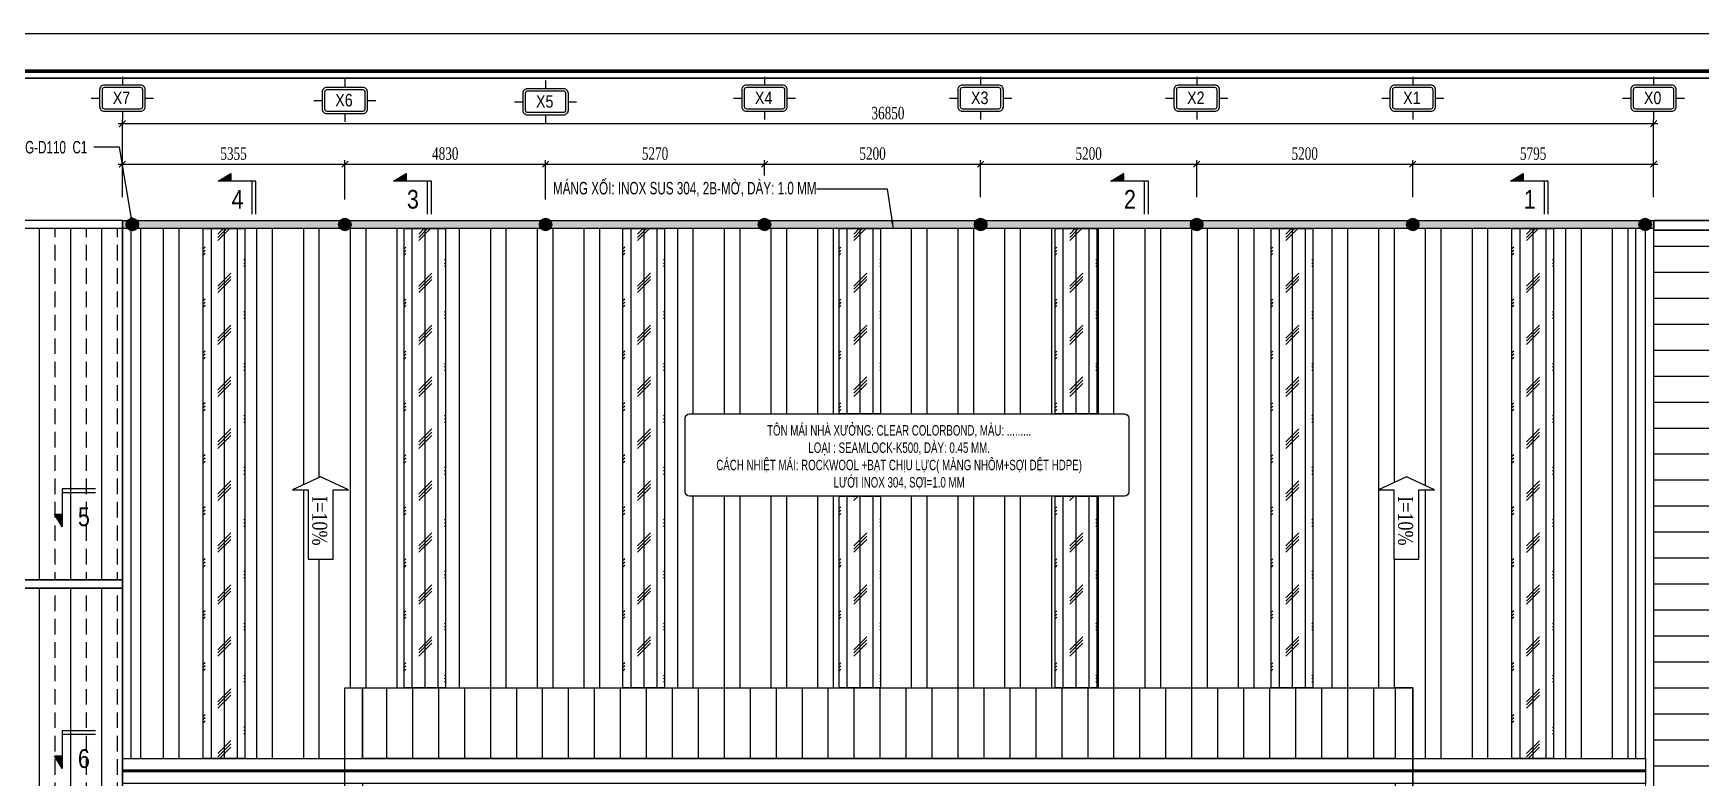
# Model space of a CAD drawing. Header units: inches. Extents: x 315041 to 662841, y -45540 to -35018.
# Drawn here: x 331453.5 to 331854.8, y -35811.3 to -35632.2 of the extents above; entities that cross this region are included whole.
import ezdxf
from ezdxf.enums import TextEntityAlignment as Align

# ---------------------------------------------------------------- set-up
doc = ezdxf.new("R2010")
doc.units = ezdxf.units.IN
doc.header["$MEASUREMENT"] = 0
for name, color, linetype in [('2', 2, 'Continuous'), ('3', 3, 'Continuous'), ('7', 7, 'Continuous'), ('8', 8, 'Continuous'), ('BAO KHUNG', 31, 'Continuous'), ('CAUTAO', 7, 'Continuous'), ('flashing', 6, 'Continuous'), ('ROOFING', 4, 'Continuous'), ('XRF-A-RF PLAN$0$TITLE-TEXT', 130, 'Continuous'), ('XRF-A-RF PLAN$0$TL-Roof', 60, 'Continuous')]:
    doc.layers.add(name, color=color, linetype=linetype)
doc.layers.add('XRF-A-RF PLAN$0$TL- Brick wall', color=132, linetype='Continuous', lineweight=15)
doc.layers.add('XRF-A-RF PLAN$0$TL-layout', color=140, linetype='Continuous', lineweight=15)
doc.styles.add('hx2', font='VHARIALN.TTF')
doc.styles.add('ST1', font='times.ttf', dxfattribs={"width": 0.7})
doc.styles.add('ST1H', font='vnshxh.shx', dxfattribs={"width": 0.7})
doc.styles.add('vntimeh.shx', font='vntimeh.shx', dxfattribs={"width": 0.8, "bigfont": 'bigfont.shx'})
doc.dimstyles.new('100', dxfattribs={"dimtxt": 3, "dimasz": 1.5, "dimexe": 1, "dimexo": 0, "dimgap": 1, "dimtad": 1, "dimdec": 0, "dimlfac": 100, "dimzin": 0, "dimdsep": 46, "dimtxsty": 'ST1', "dimblk": 'OBLIQUE', "dimcen": 1, "dimdle": 1, "dimclrd": 8, "dimclre": 8, "dimclrt": 3, "dimadec": 0, "dimazin": 0, "dimtfac": 1, "dimtdec": 0, "dimtix": 1, "dimtmove": 1, "dimatfit": 3, "dimfxl": 0, "dimtfill": 1, "dimtolj": 1, "dimtzin": 0, "dimlwd": -1, "dimlwe": -1, "dimarcsym": 1})
doc.dimstyles.new('3', dxfattribs={"dimtxt": 3.5, "dimasz": 1.8, "dimexe": 1, "dimexo": 0, "dimgap": 1, "dimtad": 1, "dimdec": 0, "dimlfac": 3, "dimzin": 0, "dimdsep": 46, "dimtxsty": 'ST1H', "dimblk": 'OBLIQUE', "dimcen": 1, "dimdle": 1, "dimclrd": 8, "dimclre": 8, "dimclrt": 3, "dimadec": 0, "dimazin": 0, "dimtfac": 1, "dimtdec": 0, "dimtix": 1, "dimtofl": 0, "dimtmove": 1, "dimatfit": 3, "dimfxl": 0.18, "dimtolj": 1, "dimtzin": 0, "dimlwd": -1, "dimlwe": -1, "dimarcsym": 1})
pattern_1 = [(90, (7057.31, 3085.302), (-11.25, 2e-15), []), (90, (7061.06, 3089.052), (-11.25, 2e-15), [])]
pattern_2 = [(315, (-2846.55065, 14.311375), (0.058925565, 0.058925565), [])]

# ---------------------------------------------------------------- blocks, each defined once
blk = doc.blocks.new('A$C75D82031')
at = {"layer": '2', "color": 157, "linetype": 'Continuous'}
blk.add_lwpolyline([(0, 420), (594, 420), (594, 0), (0, 0)], close=True, dxfattribs=at)
at = {"layer": '7', "color": 147, "linetype": 'Continuous'}
blk.add_lwpolyline([(12.33, 57.61), (581.67, 57.61), (581.67, 409.19), (12.33, 409.19)], close=True, dxfattribs=at)
at = {"layer": 'BAO KHUNG', "color": 167, "linetype": 'Continuous', "const_width": 0.871}
blk.add_lwpolyline([(10.59, 9.07), (583.41, 9.07), (583.41, 410.93), (10.59, 410.93)], close=True, dxfattribs=at)
blk = doc.blocks.new('TENTRUC')
at = {"layer": '7'}
for p, q in [((0, 8.27), (0, 10.26)), ((-7.48, 5.13), (-5.48, 5.13)), ((5.48, 5.13), (7.48, 5.13)), ((0, 0), (0, 2))]:
    blk.add_line(p, q, dxfattribs=at)
blk.add_lwpolyline([(-4.36, 8.27), (4.36, 8.27, -0.414214), (5.48, 7.14), (5.48, 3.12, -0.414214), (4.36, 2), (-4.36, 2, -0.414214), (-5.48, 3.12), (-5.48, 7.14, -0.414214)], format="xyb", close=True, dxfattribs=at)
at = {"layer": '8', "ltscale": 15}
blk.add_lwpolyline([(-4.36, 7.68), (4.36, 7.68, -0.414214), (4.9, 7.14), (4.9, 3.12, -0.414214), (4.36, 2.58), (-4.36, 2.58, -0.414214), (-4.9, 3.12), (-4.9, 7.14, -0.414214)], format="xyb", close=True, dxfattribs=at)
at = {"layer": '3', "style": 'hx2'}
blk.add_attdef('TR', text='', height=2.9, dxfattribs=at).set_placement((-0.16, 3.83), align=Align.CENTER)
blk = doc.blocks.new('_Oblique')
at = {"color": 0, "linetype": 'ByBlock', "lineweight": -2}
blk.add_line((-0.5, -0.5), (0.5, 0.5), dxfattribs=at)
blk = doc.blocks.new('*D274')
at = {"color": 8, "linetype": 'Continuous', "transparency": 16777216}
for p, q in [((331473.92, -35663.71), (331529.47, -35663.71)), ((331474.92, -35671.68), (331474.92, -35662.71)), ((331528.47, -35672.23), (331528.47, -35662.71))]:
    blk.add_line(p, q, dxfattribs=at)
at = {"layer": 'Defpoints', "color": 0, "transparency": 16777216}
for p in [(331528.47, -35663.71), (331474.92, -35671.68), (331528.47, -35672.23)]:
    blk.add_point(p, dxfattribs=at)
at = {"color": 8, "transparency": 16777216, "xscale": 1.5, "yscale": 1.5, "zscale": 1.5, "rotation": 180}
blk.add_blockref('_Oblique', (331474.92, -35663.71), dxfattribs=at)
at = {"color": 8, "transparency": 16777216, "xscale": 1.5, "yscale": 1.5, "zscale": 1.5}
blk.add_blockref('_Oblique', (331528.47, -35663.71), dxfattribs=at)
at = {"color": 3, "transparency": 16777216, "insert": (331501.69, -35661.18), "char_height": 3, "attachment_point": 5, "style": 'ST1', "bg_fill": 3, "box_fill_scale": 1.25, "bg_fill_color": 256, "bg_fill_true_color": 13158600, "bg_fill_transparency": 16673920}
blk.add_mtext('\\A1;5355', dxfattribs=at)
blk = doc.blocks.new('*D275')
at = {"color": 8, "linetype": 'Continuous', "transparency": 16777216}
for p, q in [((331527.47, -35663.71), (331577.77, -35663.71)), ((331528.47, -35672.23), (331528.47, -35662.71)), ((331576.77, -35672.23), (331576.77, -35662.71))]:
    blk.add_line(p, q, dxfattribs=at)
at = {"layer": 'Defpoints', "color": 0, "transparency": 16777216}
for p in [(331576.77, -35663.71), (331528.47, -35672.23), (331576.77, -35672.23)]:
    blk.add_point(p, dxfattribs=at)
at = {"color": 8, "transparency": 16777216, "xscale": 1.5, "yscale": 1.5, "zscale": 1.5, "rotation": 180}
blk.add_blockref('_Oblique', (331528.47, -35663.71), dxfattribs=at)
at = {"color": 8, "transparency": 16777216, "xscale": 1.5, "yscale": 1.5, "zscale": 1.5}
blk.add_blockref('_Oblique', (331576.77, -35663.71), dxfattribs=at)
at = {"color": 3, "transparency": 16777216, "insert": (331552.62, -35661.18), "char_height": 3, "attachment_point": 5, "style": 'ST1', "bg_fill": 3, "box_fill_scale": 1.25, "bg_fill_color": 256, "bg_fill_true_color": 13158600, "bg_fill_transparency": 1019152}
blk.add_mtext('\\A1;4830', dxfattribs=at)
blk = doc.blocks.new('*D276')
at = {"color": 8, "linetype": 'Continuous', "transparency": 16777216}
for p, q in [((331575.77, -35663.71), (331630.47, -35663.71)), ((331576.77, -35672.23), (331576.77, -35662.71)), ((331629.47, -35671.68), (331629.47, -35662.71))]:
    blk.add_line(p, q, dxfattribs=at)
at = {"layer": 'Defpoints', "color": 0, "transparency": 16777216}
for p in [(331629.47, -35663.71), (331629.47, -35671.68), (331576.77, -35672.23)]:
    blk.add_point(p, dxfattribs=at)
at = {"color": 8, "transparency": 16777216, "xscale": 1.5, "yscale": 1.5, "zscale": 1.5, "rotation": 180}
blk.add_blockref('_Oblique', (331576.77, -35663.71), dxfattribs=at)
at = {"color": 8, "transparency": 16777216, "xscale": 1.5, "yscale": 1.5, "zscale": 1.5}
blk.add_blockref('_Oblique', (331629.47, -35663.71), dxfattribs=at)
at = {"color": 3, "transparency": 16777216, "insert": (331603.12, -35661.18), "char_height": 3, "attachment_point": 5, "style": 'ST1', "bg_fill": 3, "box_fill_scale": 1.25, "bg_fill_color": 256, "bg_fill_true_color": 13158600, "bg_fill_transparency": 16673920}
blk.add_mtext('\\A1;5270', dxfattribs=at)
blk = doc.blocks.new('*D277')
at = {"color": 8, "linetype": 'Continuous', "transparency": 16777216}
for p, q in [((331628.47, -35663.71), (331682.47, -35663.71)), ((331629.47, -35671.68), (331629.47, -35662.71)), ((331681.47, -35671.68), (331681.47, -35662.71))]:
    blk.add_line(p, q, dxfattribs=at)
at = {"layer": 'Defpoints', "color": 0, "transparency": 16777216}
for p in [(331681.47, -35663.71), (331629.47, -35671.68), (331681.47, -35671.68)]:
    blk.add_point(p, dxfattribs=at)
at = {"color": 8, "transparency": 16777216, "xscale": 1.5, "yscale": 1.5, "zscale": 1.5, "rotation": 180}
blk.add_blockref('_Oblique', (331629.47, -35663.71), dxfattribs=at)
at = {"color": 8, "transparency": 16777216, "xscale": 1.5, "yscale": 1.5, "zscale": 1.5}
blk.add_blockref('_Oblique', (331681.47, -35663.71), dxfattribs=at)
at = {"color": 3, "transparency": 16777216, "insert": (331655.47, -35661.18), "char_height": 3, "attachment_point": 5, "style": 'ST1', "bg_fill": 3, "box_fill_scale": 1.25, "bg_fill_color": 256, "bg_fill_true_color": 13158600, "bg_fill_transparency": 16671856}
blk.add_mtext('\\A1;5200', dxfattribs=at)
blk = doc.blocks.new('*D278')
at = {"color": 8, "linetype": 'Continuous', "transparency": 16777216}
for p, q in [((331680.47, -35663.71), (331734.47, -35663.71)), ((331681.47, -35671.68), (331681.47, -35662.71)), ((331733.47, -35671.68), (331733.47, -35662.71))]:
    blk.add_line(p, q, dxfattribs=at)
at = {"layer": 'Defpoints', "color": 0, "transparency": 16777216}
for p in [(331733.47, -35663.71), (331681.47, -35671.68), (331733.47, -35671.68)]:
    blk.add_point(p, dxfattribs=at)
at = {"color": 8, "transparency": 16777216, "xscale": 1.5, "yscale": 1.5, "zscale": 1.5, "rotation": 180}
blk.add_blockref('_Oblique', (331681.47, -35663.71), dxfattribs=at)
at = {"color": 8, "transparency": 16777216, "xscale": 1.5, "yscale": 1.5, "zscale": 1.5}
blk.add_blockref('_Oblique', (331733.47, -35663.71), dxfattribs=at)
at = {"color": 3, "transparency": 16777216, "insert": (331707.47, -35661.18), "char_height": 3, "attachment_point": 5, "style": 'ST1', "bg_fill": 3, "box_fill_scale": 1.25, "bg_fill_color": 256, "bg_fill_true_color": 13158600, "bg_fill_transparency": 6367952}
blk.add_mtext('\\A1;5200', dxfattribs=at)
blk = doc.blocks.new('*D279')
at = {"color": 8, "linetype": 'Continuous', "transparency": 16777216}
for p, q in [((331732.47, -35663.71), (331786.47, -35663.71)), ((331733.47, -35671.68), (331733.47, -35662.71)), ((331785.47, -35671.68), (331785.47, -35662.71))]:
    blk.add_line(p, q, dxfattribs=at)
at = {"layer": 'Defpoints', "color": 0, "transparency": 16777216}
for p in [(331785.47, -35663.71), (331733.47, -35671.68), (331785.47, -35671.68)]:
    blk.add_point(p, dxfattribs=at)
at = {"color": 8, "transparency": 16777216, "xscale": 1.5, "yscale": 1.5, "zscale": 1.5, "rotation": 180}
blk.add_blockref('_Oblique', (331733.47, -35663.71), dxfattribs=at)
at = {"color": 8, "transparency": 16777216, "xscale": 1.5, "yscale": 1.5, "zscale": 1.5}
blk.add_blockref('_Oblique', (331785.47, -35663.71), dxfattribs=at)
at = {"color": 3, "transparency": 16777216, "insert": (331759.47, -35661.18), "char_height": 3, "attachment_point": 5, "style": 'ST1', "bg_fill": 3, "box_fill_scale": 1.25, "bg_fill_color": 256, "bg_fill_true_color": 13158600, "bg_fill_transparency": 0}
blk.add_mtext('\\A1;5200', dxfattribs=at)
blk = doc.blocks.new('*D280')
at = {"color": 8, "linetype": 'Continuous', "transparency": 16777216}
for p, q in [((331784.47, -35663.71), (331844.42, -35663.71)), ((331785.47, -35671.68), (331785.47, -35662.71)), ((331843.42, -35671.68), (331843.42, -35662.71))]:
    blk.add_line(p, q, dxfattribs=at)
at = {"layer": 'Defpoints', "color": 0, "transparency": 16777216}
for p in [(331843.42, -35663.71), (331785.47, -35671.68), (331843.42, -35671.68)]:
    blk.add_point(p, dxfattribs=at)
at = {"color": 8, "transparency": 16777216, "xscale": 1.5, "yscale": 1.5, "zscale": 1.5, "rotation": 180}
blk.add_blockref('_Oblique', (331785.47, -35663.71), dxfattribs=at)
at = {"color": 8, "transparency": 16777216, "xscale": 1.5, "yscale": 1.5, "zscale": 1.5}
blk.add_blockref('_Oblique', (331843.42, -35663.71), dxfattribs=at)
at = {"color": 3, "transparency": 16777216, "insert": (331814.44, -35661.18), "char_height": 3, "attachment_point": 5, "style": 'ST1', "bg_fill": 3, "box_fill_scale": 1.25, "bg_fill_color": 256, "bg_fill_true_color": 13158600, "bg_fill_transparency": 1019152}
blk.add_mtext('\\A1;5795', dxfattribs=at)
blk = doc.blocks.new('*D281')
at = {"color": 8, "linetype": 'Continuous', "transparency": 16777216}
for p, q in [((331473.92, -35653.96), (331844.42, -35653.96)), ((331474.92, -35671.68), (331474.92, -35652.96)), ((331843.42, -35671.68), (331843.42, -35652.96))]:
    blk.add_line(p, q, dxfattribs=at)
at = {"layer": 'Defpoints', "color": 0, "transparency": 16777216}
for p in [(331843.42, -35653.96), (331474.92, -35671.68), (331843.42, -35671.68)]:
    blk.add_point(p, dxfattribs=at)
at = {"color": 8, "transparency": 16777216, "xscale": 1.5, "yscale": 1.5, "zscale": 1.5, "rotation": 180}
blk.add_blockref('_Oblique', (331474.92, -35653.96), dxfattribs=at)
at = {"color": 8, "transparency": 16777216, "xscale": 1.5, "yscale": 1.5, "zscale": 1.5}
blk.add_blockref('_Oblique', (331843.42, -35653.96), dxfattribs=at)
at = {"color": 3, "transparency": 16777216, "insert": (331659.17, -35651.44), "char_height": 3, "attachment_point": 5, "style": 'ST1', "bg_fill": 3, "box_fill_scale": 1.25, "bg_fill_color": 256, "bg_fill_true_color": 13158600, "bg_fill_transparency": 10919424}
blk.add_mtext('\\A1;36850', dxfattribs=at)
blk = doc.blocks.new('HT1')
at = {"layer": 'ROOFING'}
h = blk.add_hatch(dxfattribs=at)
h.set_pattern_fill('ANSI33', color=8, scale=30, angle=45, style=0)
h.paths.add_polyline_path([(324417.66, -38764.52), (324352.11, -38764.52), (324352.11, -38769.53), (324348.25, -38770.93), (324355.97, -38773.75), (324352.11, -38775.15), (324352.11, -38787.3), (324352.11, -38800.88), (324348.25, -38802.29), (324355.97, -38805.1), (324352.11, -38806.51), (324352.11, -38817.77), (324352.11, -38827.6), (324348.25, -38829.01), (324355.97, -38831.82), (324352.11, -38833.23), (324352.11, -38845.38), (324352.11, -38849.02), (324417.66, -38849.02)])
h = blk.add_hatch(dxfattribs=at)
h.set_pattern_fill('ANSI33', color=8, scale=30, angle=45, style=0)
h.paths.add_polyline_path([(324417.66, -38851.02), (324352.11, -38851.02), (324352.11, -38858.96), (324348.25, -38860.36), (324355.97, -38863.18), (324352.11, -38864.58), (324352.11, -38876.73), (324352.11, -38890.31), (324348.25, -38891.72), (324355.97, -38894.53), (324352.11, -38895.94), (324352.11, -38907.2), (324352.11, -38917.03), (324348.25, -38918.44), (324355.97, -38921.25), (324352.11, -38922.66), (324352.11, -38934.81), (324352.11, -38937.52), (324417.66, -38937.52)])
h.paths.add_polyline_path([(324378.12, -38905.91), (324378.12, -38885.16), (324373.31, -38885.16), (324373.31, -38905.91)], flags=24)
at = {"color": 8}
blk.add_lwpolyline([(324352.11, -38762.52), (324417.66, -38762.52), (324417.66, -38764.52), (324352.11, -38764.52)], close=True, dxfattribs=at)
at = {"layer": 'ROOFING', "color": 8}
for p, q in [((324417.66, -38762.53), (324417.66, -39027.52)), ((324417.66, -39025.52), (324417.66, -38764.52)), ((324352.11, -38849.02), (324417.66, -38849.02)), ((324417.66, -38849.02), (324352.11, -38849.02)), ((324352.11, -38851.02), (324417.66, -38851.02)), ((324417.66, -38851.02), (324352.11, -38851.02)), ((324417.66, -38937.52), (324417.66, -38851.02))]:
    blk.add_line(p, q, dxfattribs=at)
blk.add_lwpolyline([(324352.11, -38849.02), (324417.66, -38849.02), (324417.66, -38851.02), (324352.11, -38851.02)], close=True, dxfattribs=at)
at = {"layer": 'XRF-A-RF PLAN$0$TL- Brick wall', "color": 8, "lineweight": 0, "ltscale": 1e-09}
blk.add_line((324352.11, -38762.52), (324417.66, -38762.52), dxfattribs=at)
at = {"layer": 'XRF-A-RF PLAN$0$TL-Roof', "color": 8, "lineweight": 0, "ltscale": 1e-09}
blk.add_line((324352.11, -38764.52), (324417.66, -38764.52), dxfattribs=at)
blk = doc.blocks.new('*U324')
at = {"layer": '2'}
h = blk.add_hatch(dxfattribs=at)
h.set_pattern_fill('ANSI31', color=256, scale=0.666667, angle=-90, style=0)
h.set_pattern_definition(pattern_2)
h.paths.add_polyline_path([(8.92, 89.96), (8.92, 91.6), (6.21, 89.96)])
for p, q in [((6.21, 89.96), (8.92, 91.6)), ((14.29, 89.96), (6.21, 89.96)), ((8.92, 91.6), (8.92, 89.96)), ((13.46, 82.88), (13.46, 89.96)), ((14.29, 82.88), (14.29, 89.96))]:
    blk.add_line(p, q, dxfattribs=at)
at = {"style": 'hx2'}
for tag, p in [('A', (10.34, 84.06)), ('B', (10.28, -193.68))]:
    blk.add_attdef(tag, text='', height=4, dxfattribs=at).set_placement(p, align=Align.CENTER)
blk = doc.blocks.new('*U325')
at = {"layer": '2'}
h = blk.add_hatch(dxfattribs=at)
h.set_pattern_fill('ANSI31', color=256, scale=0.666667, angle=-90, style=0)
h.set_pattern_definition(pattern_2)
h.paths.add_polyline_path([(8.92, 89.96), (8.92, 91.6), (6.21, 89.96)])
for p, q in [((6.21, 89.96), (8.92, 91.6)), ((14.29, 89.96), (6.21, 89.96)), ((8.92, 91.6), (8.92, 89.96)), ((13.46, 82.88), (13.46, 89.96)), ((14.29, 82.88), (14.29, 89.96))]:
    blk.add_line(p, q, dxfattribs=at)
at = {"style": 'hx2'}
for tag, p in [('A', (10.34, 84.06)), ('B', (10.28, -165.6))]:
    blk.add_attdef(tag, text='', height=4, dxfattribs=at).set_placement(p, align=Align.CENTER)
blk = doc.blocks.new('*U345')
at = {"layer": '2'}
h = blk.add_hatch(dxfattribs=at)
h.set_pattern_fill('ANSI31', color=256, scale=0.666667, angle=-90, style=0)
h.set_pattern_definition([(315, (-2846.55065, 46.68258), (0.058925565, 0.058925565), [])])
h.paths.add_polyline_path([(8.92, 122.33), (8.92, 123.97), (6.21, 122.33)])
for p, q in [((6.21, 122.33), (8.92, 123.97)), ((14.29, 122.33), (6.21, 122.33)), ((8.92, 123.97), (8.92, 122.33)), ((13.46, 115.25), (13.46, 122.33)), ((14.29, 115.25), (14.29, 122.33))]:
    blk.add_line(p, q, dxfattribs=at)
at = {"style": 'hx2'}
for tag, p in [('A', (10.34, 116.43)), ('B', (10.28, -273.28))]:
    blk.add_attdef(tag, text='', height=4, dxfattribs=at).set_placement(p, align=Align.CENTER)

msp = doc.modelspace()

# ---------------------------------------------------------------- hatches: boundary and pattern name
at = {"true_color": 0xfa051e}
h = msp.add_hatch(color=1, dxfattribs=at)
edge = h.paths.add_edge_path()
edge.add_arc((331477.3267, -35678.2232), 1.499, 0, 360)
h = msp.add_hatch(color=1, dxfattribs=at)
edge = h.paths.add_edge_path()
edge.add_arc((331528.4694, -35678.2232), 1.499, 0, 360)
h = msp.add_hatch(color=1, dxfattribs=at)
edge = h.paths.add_edge_path()
edge.add_arc((331576.7694, -35678.2232), 1.499, 0, 360)
h = msp.add_hatch(color=1, dxfattribs=at)
edge = h.paths.add_edge_path()
edge.add_arc((331629.4696, -35678.2232), 1.499, 0, 360)
h = msp.add_hatch(color=1, dxfattribs=at)
edge = h.paths.add_edge_path()
edge.add_arc((331681.4696, -35678.2232), 1.499, 0, 360)
h = msp.add_hatch(color=1, dxfattribs=at)
edge = h.paths.add_edge_path()
edge.add_arc((331733.4696, -35678.2232), 1.499, 0, 360)
h = msp.add_hatch(color=1, dxfattribs=at)
edge = h.paths.add_edge_path()
edge.add_arc((331785.4696, -35678.2232), 1.499, 0, 360)
h = msp.add_hatch(color=1, dxfattribs=at)
edge = h.paths.add_edge_path()
edge.add_arc((331841.4032, -35678.2232), 1.499, 0, 360)
at = {"layer": 'flashing', "true_color": 0xfa051e}
h = msp.add_hatch(dxfattribs=at)
h.set_pattern_fill('DOTS', color=1, scale=10, angle=45, style=0)
h.set_pattern_definition([(45, (7057.3095, 3085.30204), (-0.2209708691, 0.6629126074), [0, -0.625])])
h.paths.add_polyline_path([(331474.9709, -35677.2242), (331843.4698, -35677.2242), (331843.4698, -35679.2222), (331474.9709, -35679.2222)])
at = {"layer": 'ROOFING'}
h = msp.add_hatch(dxfattribs=at)
h.set_pattern_fill('ANSI32', color=256, scale=30, angle=45, style=0)
h.set_pattern_definition(pattern_1)
h.paths.add_polyline_path([(331494.3982, -35679.2222), (331479.3708, -35679.2222), (331479.3708, -35806.7222), (331494.3982, -35806.7222)])
at = {"layer": 'ROOFING', "true_color": 0xe1ec13}
h = msp.add_hatch(dxfattribs=at)
h.set_pattern_fill('CORK', color=2, scale=25, angle=90, style=0)
h.set_pattern_definition([(90, (7105.7378, 3263.202), (-3.125, 2e-16), []), (225, (7107.3, 3264.7645), (6.25, -6.25), [4.4194174, -4.4194174]), (225, (7107.3, 3265.546), (6.25, -6.25), [4.4194174, -4.4194174]), (225, (7107.3, 3266.327), (6.25, -6.25), [4.4194174, -4.4194174])])
h.paths.add_polyline_path([(331494.3982, -35679.2222), (331504.3982, -35679.2222), (331504.3982, -35806.7222), (331494.3982, -35806.7222)])
at = {"layer": 'ROOFING'}
h = msp.add_hatch(dxfattribs=at)
h.set_pattern_fill('ANSI32', color=256, scale=30, angle=45, style=0)
h.set_pattern_definition(pattern_1)
h.paths.add_polyline_path([(331504.3982, -35806.7222), (331528.4694, -35806.7222), (331528.4694, -35789.7222), (331532.6866, -35789.7222), (331542.6982, -35789.7222), (331542.6982, -35679.2222), (331504.3982, -35679.2222), (331504.3982, -35679.2271), (331504.3982, -35679.2271)])
h.paths.add_polyline_path([(331519.6249, -35742.0338), (331515.8749, -35742.0338), (331522.6249, -35738.9566), (331529.3559, -35742.0338), (331525.6249, -35742.0338), (331525.6249, -35758.7303), (331519.6249, -35758.7303)], flags=16)
at = {"layer": 'ROOFING', "true_color": 0xe1ec13}
h = msp.add_hatch(dxfattribs=at)
h.set_pattern_fill('CORK', color=2, scale=25, angle=90, style=0)
h.set_pattern_definition([(90, (7154.0378, 3263.202), (-3.125, 2e-16), []), (225, (7155.6, 3264.7645), (6.25, -6.25), [4.4194174, -4.4194174]), (225, (7155.6, 3265.546), (6.25, -6.25), [4.4194174, -4.4194174]), (225, (7155.6, 3266.327), (6.25, -6.25), [4.4194174, -4.4194174])])
h.paths.add_polyline_path([(331542.6982, -35679.2222), (331552.6982, -35679.2222), (331552.6982, -35789.7172), (331542.6982, -35789.7172)])
at = {"layer": 'ROOFING'}
h = msp.add_hatch(dxfattribs=at)
h.set_pattern_fill('ANSI32', color=256, scale=30, angle=45, style=0)
h.set_pattern_definition(pattern_1)
h.paths.add_polyline_path([(331595.3984, -35679.2222), (331552.6982, -35679.2222), (331552.6982, -35679.2271), (331552.6982, -35679.2271), (331552.6982, -35789.7222), (331595.3984, -35789.7222)])
edge = h.paths.add_edge_path()
edge.add_line((331647.3984, -35743.5574), (331611.3957, -35743.5574))
edge.add_arc((331611.3957, -35742.5574), 1, 180, 270, ccw=False)
edge.add_line((331610.3957, -35742.5574), (331610.3957, -35724.7994))
edge.add_arc((331611.3957, -35724.7994), 1, 90, 180, ccw=False)
edge.add_line((331611.3957, -35723.7994), (331647.3984, -35723.7994))
edge.add_line((331647.3984, -35723.7994), (331647.3984, -35679.2222))
edge.add_line((331647.3984, -35679.2222), (331605.3984, -35679.2222))
edge.add_line((331605.3984, -35679.2222), (331605.3984, -35679.2271))
edge.add_line((331605.3984, -35679.2271), (331605.3984, -35679.2271))
edge.add_line((331605.3984, -35679.2271), (331605.3984, -35789.7222))
edge.add_line((331605.3984, -35789.7222), (331647.3984, -35789.7222))
edge.add_line((331647.3984, -35789.7222), (331647.3984, -35743.5574))
at = {"layer": 'ROOFING', "true_color": 0xe1ec13}
h = msp.add_hatch(dxfattribs=at)
h.set_pattern_fill('CORK', color=2, scale=25, angle=90, style=0)
h.set_pattern_definition([(90, (7206.738, 3263.202), (-3.125, 2e-16), []), (225, (7208.3005, 3264.7645), (6.25, -6.25), [4.4194174, -4.4194174]), (225, (7208.3005, 3265.546), (6.25, -6.25), [4.4194174, -4.4194174]), (225, (7208.3005, 3266.327), (6.25, -6.25), [4.4194174, -4.4194174])])
h.paths.add_polyline_path([(331595.3984, -35679.2222), (331605.3984, -35679.2222), (331605.3984, -35789.7172), (331595.3984, -35789.7172)])
h = msp.add_hatch(dxfattribs=at)
h.set_pattern_fill('CORK', color=2, scale=25, angle=90, style=0)
h.set_pattern_definition([(90, (7258.738, 3263.202), (-3.125, 2e-16), []), (225, (7260.3005, 3264.7645), (6.25, -6.25), [4.4194174, -4.4194174]), (225, (7260.3005, 3265.546), (6.25, -6.25), [4.4194174, -4.4194174]), (225, (7260.3005, 3266.327), (6.25, -6.25), [4.4194174, -4.4194174])])
h.paths.add_polyline_path([(331647.3984, -35723.7994), (331657.3984, -35723.7994), (331657.3984, -35679.2222), (331647.3984, -35679.2222)])
h.paths.add_polyline_path([(331657.3984, -35743.5574), (331647.3984, -35743.5574), (331647.3984, -35789.7172), (331657.3984, -35789.7172)])
at = {"layer": 'ROOFING'}
h = msp.add_hatch(dxfattribs=at)
h.set_pattern_fill('ANSI32', color=256, scale=30, angle=45, style=0)
h.set_pattern_definition(pattern_1)
h.paths.add_polyline_path([(331657.3984, -35723.7994), (331699.3984, -35723.7994), (331699.3984, -35679.2222), (331657.3984, -35679.2222), (331657.3984, -35679.2271), (331657.3984, -35679.2271)])
h.paths.add_polyline_path([(331699.3984, -35743.5574), (331657.3984, -35743.5574), (331657.3984, -35789.7222), (331699.3984, -35789.7222)])
at = {"layer": 'ROOFING', "true_color": 0xe1ec13}
h = msp.add_hatch(dxfattribs=at)
h.set_pattern_fill('CORK', color=2, scale=25, angle=90, style=0)
h.set_pattern_definition([(90, (7310.738, 3263.202), (-3.125, 2e-16), []), (225, (7312.3005, 3264.7645), (6.25, -6.25), [4.4194174, -4.4194174]), (225, (7312.3005, 3265.546), (6.25, -6.25), [4.4194174, -4.4194174]), (225, (7312.3005, 3266.327), (6.25, -6.25), [4.4194174, -4.4194174])])
h.paths.add_polyline_path([(331699.3984, -35723.7994), (331709.3984, -35723.7994), (331709.3984, -35679.2222), (331699.3984, -35679.2222)])
h.paths.add_polyline_path([(331709.3984, -35743.5574), (331699.3984, -35743.5574), (331699.3984, -35789.7172), (331709.3984, -35789.7172)])
at = {"layer": 'ROOFING'}
h = msp.add_hatch(dxfattribs=at)
h.set_pattern_fill('ANSI32', color=256, scale=30, angle=45, style=0)
h.set_pattern_definition(pattern_1)
edge = h.paths.add_edge_path()
edge.add_line((331709.3984, -35723.7994), (331716.1131, -35723.7994))
edge.add_arc((331716.1131, -35724.7994), 1, 0, 90, ccw=False)
edge.add_line((331717.1131, -35724.7994), (331717.1131, -35742.5574))
edge.add_arc((331716.1131, -35742.5574), 1, -90, 0, ccw=False)
edge.add_line((331716.1131, -35743.5574), (331709.3984, -35743.5574))
edge.add_line((331709.3984, -35743.5574), (331709.3984, -35789.7222))
edge.add_line((331709.3984, -35789.7222), (331751.3984, -35789.7222))
edge.add_line((331751.3984, -35789.7222), (331751.3984, -35679.2222))
edge.add_line((331751.3984, -35679.2222), (331709.3984, -35679.2222))
edge.add_line((331709.3984, -35679.2222), (331709.3984, -35679.2271))
edge.add_line((331709.3984, -35679.2271), (331709.3984, -35679.2271))
edge.add_line((331709.3984, -35679.2271), (331709.3984, -35723.7994))
at = {"layer": 'ROOFING', "true_color": 0xe1ec13}
h = msp.add_hatch(dxfattribs=at)
h.set_pattern_fill('CORK', color=2, scale=25, angle=90, style=0)
h.set_pattern_definition([(90, (7362.738, 3263.202), (-3.125, 2e-16), []), (225, (7364.3005, 3264.7645), (6.25, -6.25), [4.4194174, -4.4194174]), (225, (7364.3005, 3265.546), (6.25, -6.25), [4.4194174, -4.4194174]), (225, (7364.3005, 3266.327), (6.25, -6.25), [4.4194174, -4.4194174])])
h.paths.add_polyline_path([(331751.3984, -35679.2222), (331761.3984, -35679.2222), (331761.3984, -35789.7172), (331751.3984, -35789.7172)])
at = {"layer": 'ROOFING'}
h = msp.add_hatch(dxfattribs=at)
h.set_pattern_fill('ANSI32', color=256, scale=30, angle=45, style=0)
h.set_pattern_definition(pattern_1)
h.paths.add_polyline_path([(331809.3484, -35679.2222), (331761.3984, -35679.2222), (331761.3984, -35679.2271), (331761.3984, -35679.2271), (331761.3984, -35789.7222), (331781.2524, -35789.7222), (331785.4696, -35789.7222), (331785.4696, -35806.7222), (331809.3484, -35806.7222)])
h.paths.add_polyline_path([(331786.9439, -35758.7303), (331780.9439, -35758.7303), (331780.9439, -35742.0338), (331777.1939, -35742.0338), (331783.9439, -35738.9566), (331790.6749, -35742.0338), (331786.9439, -35742.0338)], flags=16)
h.paths.add_polyline_path([(331786.4117, -35742.3954), (331786.4117, -35756.6754), (331781.0117, -35756.6754), (331781.0117, -35742.3954)], flags=8)
at = {"layer": 'ROOFING', "true_color": 0xe1ec13}
h = msp.add_hatch(dxfattribs=at)
h.set_pattern_fill('CORK', color=2, scale=25, angle=90, style=0)
h.set_pattern_definition([(90, (7420.688, 3263.197), (-3.125, 2e-16), []), (225, (7422.2505, 3264.76), (6.25, -6.25), [4.4194174, -4.4194174]), (225, (7422.2505, 3265.541), (6.25, -6.25), [4.4194174, -4.4194174]), (225, (7422.2505, 3266.322), (6.25, -6.25), [4.4194174, -4.4194174])])
h.paths.add_polyline_path([(331809.3484, -35679.2271), (331819.3484, -35679.2271), (331819.3484, -35806.7271), (331809.3484, -35806.7271)])
at = {"layer": 'ROOFING'}
h = msp.add_hatch(dxfattribs=at)
h.set_pattern_fill('ANSI32', color=256, scale=30, angle=45, style=0)
h.set_pattern_definition(pattern_1)
h.paths.add_polyline_path([(331839.0698, -35679.2222), (331819.3484, -35679.2222), (331819.3484, -35679.2271), (331819.3484, -35679.2271), (331819.3484, -35806.7222), (331839.0698, -35806.7222)])
h = msp.add_hatch(dxfattribs=at)
h.set_pattern_fill('ANSI31', color=3, scale=50, angle=135, style=0)
h.set_pattern_definition([(180, (7057.3095, 3085.302), (-1e-15, -6.25), [])])
h.paths.add_polyline_path([(331880.1587, -35679.5988), (331843.4698, -35679.5988), (331843.4698, -35939.7808), (331880.1725, -35965.4727)])
h.paths.add_polyline_path([(331865.3036, -35921.9152), (331865.3036, -35918.1652), (331859.6721, -35918.1652), (331859.6721, -35912.1652), (331865.3036, -35912.1652), (331865.3036, -35908.4341), (331868.1778, -35915.1652)], flags=16)
h.paths.add_polyline_path([(331865.3036, -35735.8502), (331865.3036, -35732.1002), (331859.6721, -35732.1002), (331859.6721, -35726.1002), (331865.3036, -35726.1002), (331865.3036, -35722.3691), (331868.1778, -35729.1002)], flags=16)
h = msp.add_hatch(dxfattribs=at)
h.set_pattern_fill('ANSI31', color=3, scale=50, angle=45, style=0)
h.set_pattern_definition([(90, (7057.3095, 3085.302), (-6.25, 1e-15), [])])
h.paths.add_polyline_path([(331781.2524, -35806.7222), (331781.2524, -35789.7222), (331532.6866, -35789.7222), (331532.6866, -35806.7222)])

# ---------------------------------------------------------------- linework, layer by layer
at = {"color": 8}
msp.add_lwpolyline([(331403.7734, -35643.0427), (331973.1113, -35643.0427), (331973.1113, -35994.6225), (331403.7734, -35994.6225)], close=True, dxfattribs=at)
at = {"color": 4, "true_color": 0x26e8e5}
msp.add_lwpolyline([(331843.4697, -35679.5988), (331880.1725, -35679.5988), (331880.1725, -35965.4727), (331843.4698, -35939.7808)], close=True, dxfattribs=at)
at = {"color": 1, "true_color": 0xfa051e}
for centre in [(331477.3267, -35678.2232), (331528.4694, -35678.2232), (331576.7694, -35678.2232), (331629.4696, -35678.2232), (331681.4696, -35678.2232), (331733.4696, -35678.2232), (331785.4696, -35678.2232), (331841.4032, -35678.2232)]:
    msp.add_circle(centre, 1.499, dxfattribs=at)
at = {"layer": 'CAUTAO', "color": 3}
for points in [[(331522.6249, -35738.9566), (331515.8749, -35742.0338), (331519.6249, -35742.0338), (331519.6249, -35758.7303), (331525.6249, -35758.7303), (331525.6249, -35742.0338), (331529.3559, -35742.0338), (331522.6249, -35738.9566)], [(331783.9439, -35738.9566), (331777.1939, -35742.0338), (331780.9439, -35742.0338), (331780.9439, -35758.7303), (331786.9439, -35758.7303), (331786.9439, -35742.0338), (331790.6749, -35742.0338), (331783.9439, -35738.9566)]]:
    msp.add_lwpolyline(points, dxfattribs=at)
at = {"layer": 'flashing'}
for p, q in [((331528.4694, -35809.5222), (331474.9709, -35809.5222)), ((331528.4694, -35809.7222), (331474.9709, -35809.7222)), ((331528.4694, -35809.9222), (331474.9709, -35809.9222)), ((331785.4696, -35809.5222), (331528.4694, -35809.5222)), ((331785.4696, -35809.7222), (331528.4694, -35809.7222)), ((331785.4696, -35809.9222), (331528.4694, -35809.9222)), ((331841.4697, -35809.5222), (331785.4696, -35809.5222)), ((331841.4697, -35809.7222), (331785.4696, -35809.7222)), ((331841.4697, -35809.9222), (331785.4696, -35809.9222))]:
    msp.add_line(p, q, dxfattribs=at)
at = {"layer": 'flashing', "color": 1, "true_color": 0xfa051e}
msp.add_lwpolyline([(331474.9709, -35677.2242), (331843.4698, -35677.2242), (331843.4698, -35679.2222), (331474.9709, -35679.2222)], close=True, dxfattribs=at)
at = {"layer": 'flashing'}
for points in [[(331479.3708, -35679.2222), (331476.9709, -35679.2222), (331476.9709, -35806.7222), (331479.3708, -35806.7222)], [(331841.4697, -35679.2222), (331839.0698, -35679.2222), (331839.0698, -35806.7222), (331841.4697, -35806.7222)], [(331843.4697, -35677.2242), (331893.4697, -35677.2242), (331893.4697, -35679.5988), (331843.4697, -35679.5988)]]:
    msp.add_lwpolyline(points, close=True, dxfattribs=at)
for points in [[(331532.6866, -35812.7222), (331532.6866, -35829.7222), (331528.4694, -35829.7222), (331528.4694, -35789.7222), (331532.6866, -35789.7222), (331532.6866, -35806.7222)], [(331781.2524, -35812.7222), (331781.2524, -35829.7222), (331785.4696, -35829.7222), (331785.4696, -35789.7222), (331781.2524, -35789.7222), (331781.2524, -35806.7222)], [(331528.4694, -35812.7222), (331474.9709, -35812.7222), (331474.9709, -35806.7222), (331528.4694, -35806.7222)], [(331785.4696, -35812.7222), (331528.4694, -35812.7222), (331528.4694, -35806.7222), (331785.4696, -35806.7222)], [(331785.4696, -35806.7222), (331841.4697, -35806.7222), (331841.4697, -35812.7222), (331785.4696, -35812.7222)]]:
    msp.add_lwpolyline(points, dxfattribs=at)
at = {"layer": 'ROOFING', "color": 2, "true_color": 0xe1ec13}
for points in [[(331494.3982, -35679.2222), (331504.3982, -35679.2222), (331504.3982, -35806.7222), (331494.3982, -35806.7222)], [(331542.6982, -35679.2222), (331552.6982, -35679.2222), (331552.6982, -35789.7172), (331542.6982, -35789.7172)], [(331595.3984, -35679.2222), (331605.3984, -35679.2222), (331605.3984, -35789.7172), (331595.3984, -35789.7172)], [(331647.3984, -35723.7994), (331647.3984, -35679.2222), (331657.3984, -35679.2222), (331657.3984, -35723.7994)], [(331699.3984, -35723.7994), (331699.3984, -35679.2222), (331709.3984, -35679.2222), (331709.3984, -35723.7994)], [(331751.3984, -35679.2222), (331761.3984, -35679.2222), (331761.3984, -35789.7172), (331751.3984, -35789.7172)], [(331809.3484, -35679.2271), (331819.3484, -35679.2271), (331819.3484, -35806.7271), (331809.3484, -35806.7271)], [(331657.3984, -35743.5574), (331657.3984, -35789.7172), (331647.3984, -35789.7172), (331647.3984, -35743.5574)], [(331709.3984, -35743.5574), (331709.3984, -35789.7172), (331699.3984, -35789.7172), (331699.3984, -35743.5574)]]:
    msp.add_lwpolyline(points, close=True, dxfattribs=at)
at = {"layer": 'ROOFING', "color": 3}
for points in [[(331528.4694, -35789.7222), (331785.4696, -35789.7222), (331785.4696, -35829.7222), (331528.4694, -35829.7222)], [(331532.6866, -35789.7222), (331781.2524, -35789.7222), (331781.2524, -35806.7222), (331532.6866, -35806.7222)]]:
    msp.add_lwpolyline(points, close=True, dxfattribs=at)
at = {"layer": 'XRF-A-RF PLAN$0$TITLE-TEXT', "lineweight": 0, "ltscale": 1e-09}
msp.add_line((331841.4697, -35940.2221), (331841.4697, -35679.2222), dxfattribs=at)
at = {"layer": 'XRF-A-RF PLAN$0$TL- Brick wall', "lineweight": 0, "ltscale": 1e-09}
msp.add_line((331843.4698, -35942.2221), (331843.4698, -35677.2242), dxfattribs=at)
at = {"layer": 'XRF-A-RF PLAN$0$TL-layout', "lineweight": 0}
for p, q in [((331843.4697, -35677.2221), (331893.4697, -35677.2221)), ((331843.4698, -35942.2221), (331843.4697, -35677.2221))]:
    msp.add_line(p, q, dxfattribs=at)
at = {"layer": 'XRF-A-RF PLAN$0$TL-Roof', "lineweight": 0, "ltscale": 1e-09}
for p, q in [((331494.3982, -35679.2271), (331504.3982, -35679.2271)), ((331542.6982, -35679.2271), (331552.6982, -35679.2271)), ((331595.3984, -35679.2271), (331605.3984, -35679.2271)), ((331647.3984, -35679.2271), (331657.3984, -35679.2271)), ((331699.3984, -35679.2271), (331709.3984, -35679.2271)), ((331751.3984, -35679.2271), (331761.3984, -35679.2271)), ((331809.3484, -35679.2271), (331819.3484, -35679.2271)), ((331552.6982, -35789.7222), (331542.6982, -35789.7222)), ((331605.3984, -35789.7222), (331595.3984, -35789.7222)), ((331657.3984, -35789.7222), (331647.3984, -35789.7222)), ((331709.3984, -35789.7222), (331699.3984, -35789.7222)), ((331761.3984, -35789.7222), (331751.3984, -35789.7222)), ((331504.3982, -35806.7271), (331494.3982, -35806.7271)), ((331819.3484, -35806.7271), (331809.3484, -35806.7271))]:
    msp.add_line(p, q, dxfattribs=at)

# ---------------------------------------------------------------- block references
at = {"color": 1}
msp.add_blockref('A$C75D82031', (331391.4424, -36052.2326), dxfattribs=at)
ref = msp.add_blockref('*U345', (331598.0761, -35816.1132), dxfattribs=dict(xscale=1.125, yscale=1.125, zscale=1.125, rotation=90))
ref.add_attrib('A', '6', dxfattribs={"height": 4.5, "style": 'hx2'}).set_placement((331467.0962, -35804.4846), align=Align.TOP_RIGHT)
at = {"layer": '3'}
ref = msp.add_blockref('TENTRUC', (331474.9194, -35642.6985), dxfattribs=dict(at, xscale=-1, rotation=180))
ref.add_attrib('TR', 'x7', dxfattribs={"layer": '0', "height": 3, "style": 'hx2'}).set_placement((331474.7031, -35649.2518), align=Align.CENTER)
ref = msp.add_blockref('TENTRUC', (331528.4694, -35643.2528), dxfattribs=dict(at, xscale=-1, rotation=180))
ref.add_attrib('TR', 'x6', dxfattribs={"layer": '0', "height": 3, "style": 'hx2'}).set_placement((331528.2531, -35649.806), align=Align.CENTER)
ref = msp.add_blockref('TENTRUC', (331576.7694, -35643.5556), dxfattribs=dict(at, xscale=-1, rotation=180))
ref.add_attrib('TR', 'x5', dxfattribs={"layer": '0', "height": 3, "style": 'hx2'}).set_placement((331576.5531, -35650.1089), align=Align.CENTER)
ref = msp.add_blockref('TENTRUC', (331629.4696, -35642.6985), dxfattribs=dict(at, xscale=-1, rotation=180))
ref.add_attrib('TR', 'x4', dxfattribs={"layer": '0', "height": 3, "style": 'hx2'}).set_placement((331629.2533, -35649.2518), align=Align.CENTER)
ref = msp.add_blockref('TENTRUC', (331681.4696, -35642.6985), dxfattribs=dict(at, xscale=-1, rotation=180))
ref.add_attrib('TR', 'x3', dxfattribs={"layer": '0', "height": 3, "style": 'hx2'}).set_placement((331681.2533, -35649.2518), align=Align.CENTER)
ref = msp.add_blockref('TENTRUC', (331733.4696, -35642.6985), dxfattribs=dict(at, xscale=-1, rotation=180))
ref.add_attrib('TR', 'x2', dxfattribs={"layer": '0', "height": 3, "style": 'hx2'}).set_placement((331733.2533, -35649.2518), align=Align.CENTER)
ref = msp.add_blockref('TENTRUC', (331785.4696, -35642.6985), dxfattribs=dict(at, xscale=-1, rotation=180))
ref.add_attrib('TR', 'x1', dxfattribs={"layer": '0', "height": 3, "style": 'hx2'}).set_placement((331785.2533, -35649.2518), align=Align.CENTER)
ref = msp.add_blockref('TENTRUC', (331843.4197, -35642.6985), dxfattribs=dict(at, xscale=-1, rotation=180))
ref.add_attrib('TR', 'x0', dxfattribs={"layer": '0', "height": 3, "style": 'hx2'}).set_placement((331843.2034, -35649.2518), align=Align.CENTER)

# ---------------------------------------------------------------- texts
at = {"layer": 'CAUTAO', "color": 3, "char_height": 3.6, "attachment_point": 5, "rotation": 270, "style": 'vntimeh.shx'}
for insert in [(331522.3927, -35749.5354), (331783.7117, -35749.5354)]:
    msp.add_mtext('\\A1;i=10%', dxfattribs=dict(at, insert=insert))

# ---------------------------------------------------------------- next in the draw order: texts
at = {"layer": '3', "insert": (331661.8578, -35734.2848), "char_height": 2.5, "attachment_point": 5, "style": 'ST1H', "bg_fill": 2}
msp.add_mtext('\\A1;t«n m¸i nhµ x\xadëng: CLEAR COLORBOND, mµu: .........\\PLo¹i : SEAMLOCK-K500, dµy: 0.45 mm.\\PC¸CH NHIÖT M¸I: ROCKWOOL +B¹T CHÞU LùC( MµNG NH¤M+SîI DÖT HDPE)\\PL¦íI INOX 304, SîI=1.0 MM', dxfattribs=at)

# ---------------------------------------------------------------- next in the draw order: dimensions: what is measured, and where the dimension line sits
at = {"color": 8}
dim = msp.add_linear_dim(base=(331528.4694, -35663.7087), p1=(331474.9194, -35671.6753), p2=(331528.4694, -35672.2296), dimstyle='100', dxfattribs=at)
dim.commit()
dim.dimension.update_dxf_attribs({"geometry": '*D274', "text_midpoint": (331501.6944, -35661.1828)})

# ---------------------------------------------------------------- next in the draw order: linework, layer by layer
at = {"color": 1, "true_color": 0xfa051e}
msp.add_lwpolyline([(331611.3957, -35723.7994), (331716.1131, -35723.7994, -0.41421356), (331717.1131, -35724.7994), (331717.1131, -35742.5574, -0.41421356), (331716.1131, -35743.5574), (331611.3957, -35743.5574, -0.41421356), (331610.3957, -35742.5574), (331610.3957, -35724.7994, -0.41421356)], format="xyb", close=True, dxfattribs=at)

# ---------------------------------------------------------------- next in the draw order: block references
ref = msp.add_blockref('*U345', (331598.0761, -35757.9357), dxfattribs=dict(xscale=1.125, yscale=1.125, zscale=1.125, rotation=90))
ref.add_attrib('A', '5', dxfattribs={"height": 4.5, "style": 'hx2'}).set_placement((331467.0962, -35746.3071), align=Align.TOP_RIGHT)

# ---------------------------------------------------------------- next in the draw order: dimensions: what is measured, and where the dimension line sits
at = {"color": 8}
dim = msp.add_linear_dim(base=(331576.7694, -35663.7087), p1=(331528.4694, -35672.2296), p2=(331576.7694, -35672.2296), dimstyle='100', dxfattribs=at)
dim.commit()
dim.dimension.update_dxf_attribs({"geometry": '*D275', "text_midpoint": (331552.6194, -35661.1828)})

# ---------------------------------------------------------------- next in the draw order: dimensions: what is measured, and where the dimension line sits
dim = msp.add_linear_dim(base=(331629.4696, -35663.7087), p1=(331576.7694, -35672.2296), p2=(331629.4696, -35671.6753), dimstyle='100', dxfattribs=at)
dim.commit()
dim.dimension.update_dxf_attribs({"geometry": '*D276', "text_midpoint": (331603.1195, -35661.1784)})

# ---------------------------------------------------------------- next in the draw order: dimensions: what is measured, and where the dimension line sits
dim = msp.add_linear_dim(base=(331681.4696, -35663.7087), p1=(331629.4696, -35671.6753), p2=(331681.4696, -35671.6753), dimstyle='100', dxfattribs=at)
dim.commit()
dim.dimension.update_dxf_attribs({"geometry": '*D277', "text_midpoint": (331655.4696, -35661.1828)})

# ---------------------------------------------------------------- next in the draw order: dimensions: what is measured, and where the dimension line sits
dim = msp.add_linear_dim(base=(331733.4696, -35663.7087), p1=(331681.4696, -35671.6753), p2=(331733.4696, -35671.6753), dimstyle='100', dxfattribs=at)
dim.commit()
dim.dimension.update_dxf_attribs({"geometry": '*D278', "text_midpoint": (331707.4696, -35661.1828)})

# ---------------------------------------------------------------- next in the draw order: dimensions: what is measured, and where the dimension line sits
dim = msp.add_linear_dim(base=(331785.4696, -35663.7087), p1=(331733.4696, -35671.6753), p2=(331785.4696, -35671.6753), dimstyle='100', dxfattribs=at)
dim.commit()
dim.dimension.update_dxf_attribs({"geometry": '*D279', "text_midpoint": (331759.4696, -35661.1828)})

# ---------------------------------------------------------------- next in the draw order: dimensions: what is measured, and where the dimension line sits
dim = msp.add_linear_dim(base=(331843.4197, -35663.7087), p1=(331785.4696, -35671.6753), p2=(331843.4197, -35671.6753), dimstyle='100', dxfattribs=at)
dim.commit()
dim.dimension.update_dxf_attribs({"geometry": '*D280', "text_midpoint": (331814.4447, -35661.1784)})

# ---------------------------------------------------------------- next in the draw order: dimensions: what is measured, and where the dimension line sits
dim = msp.add_linear_dim(base=(331843.4197, -35653.9634), p1=(331474.9194, -35671.6753), p2=(331843.4197, -35671.6753), dimstyle='100', dxfattribs=at)
dim.commit()
dim.dimension.update_dxf_attribs({"geometry": '*D281', "text_midpoint": (331659.1695, -35651.4375)})

# ---------------------------------------------------------------- next in the draw order: block references
msp.add_blockref('HT1', (7057.3095, 3085.302), dxfattribs=at)
ref = msp.add_blockref('*U325', (331491.0001, -35768.9644), dxfattribs=dict(xscale=1.125, yscale=1.125, zscale=1.125))
ref.add_attrib('A', '4', dxfattribs={"height": 4.5, "style": 'hx2'}).set_placement((331502.6287, -35674.4021), align=Align.CENTER)
ref = msp.add_blockref('*U325', (331533.2116, -35768.9644), dxfattribs=dict(xscale=1.125, yscale=1.125, zscale=1.125))
ref.add_attrib('A', '3', dxfattribs={"height": 4.5, "style": 'hx2'}).set_placement((331544.8402, -35674.4021), align=Align.CENTER)
ref = msp.add_blockref('*U324', (331705.779, -35768.9644), dxfattribs=dict(xscale=1.125, yscale=1.125, zscale=1.125))
ref.add_attrib('A', '2', dxfattribs={"height": 4.5, "style": 'hx2'}).set_placement((331717.4076, -35674.4021), align=Align.CENTER)
ref = msp.add_blockref('*U324', (331802.0027, -35768.9644), dxfattribs=dict(xscale=1.125, yscale=1.125, zscale=1.125))
ref.add_attrib('A', '1', dxfattribs={"height": 4.5, "style": 'hx2'}).set_placement((331813.6313, -35674.4021), align=Align.CENTER)

# ---------------------------------------------------------------- next in the draw order: texts
at = {"layer": '3', "insert": (331641.9767, -35669.7606), "char_height": 3, "attachment_point": 6, "style": 'ST1H', "bg_fill": 2}
msp.add_mtext('\\A1;m¸ng xèi: inox sus 304, 2b-mê, dµy: 1.0 mm', dxfattribs=at)

# ---------------------------------------------------------------- next in the draw order: leaders
at = {"color": 9}
msp.add_leader([(331477.3267, -35678.2232), (331474.2251, -35659.6509), (331466.4952, -35659.6509)], dimstyle='3', override={"dimgap": 1, "dimtad": 0}, dxfattribs=at)

# ---------------------------------------------------------------- next in the draw order: texts
at = {"color": 1, "true_color": 0xfa051e, "insert": (331466.4952, -35659.6509), "char_height": 3, "attachment_point": 6, "style": 'ST1H', "bg_fill": 2}
msp.add_mtext('\\A1;èng xèi: Upvc tiÒn phong-d110  c1', dxfattribs=at)

# ---------------------------------------------------------------- next in the draw order: leaders
at = {"color": 9}
msp.add_leader([(331660.4657, -35679.2222), (331659.0553, -35669.7606), (331641.9767, -35669.7606)], dimstyle='3', override={"dimgap": 1, "dimtad": 0}, dxfattribs=at)

doc.saveas('drawing.dxf')
